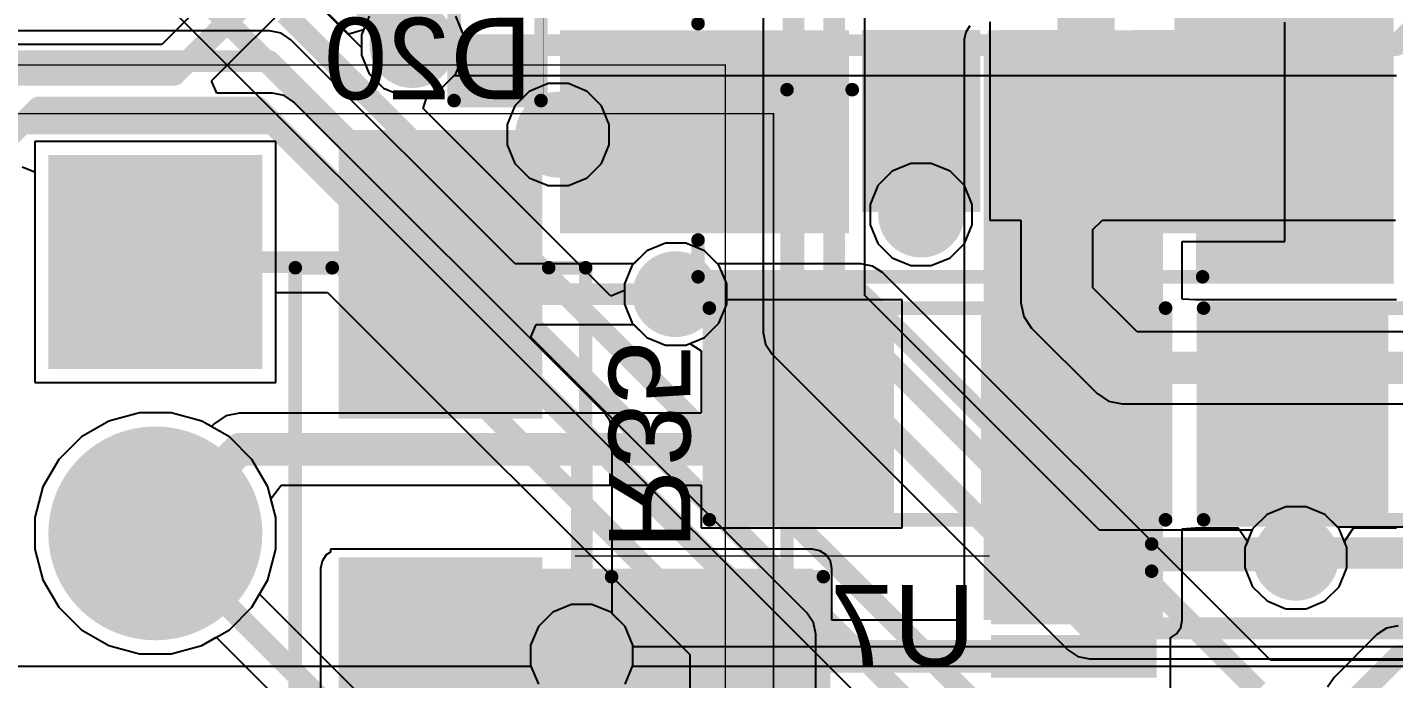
# Model space of a CAD drawing. Header units: inches. Extents: x 90 to 149.8, y 48.7 to 115.2.
# Drawn here: x 101.49 to 114.27, y 77.53 to 83.63 of the extents above; entities that cross this region are included whole.
import ezdxf

# ---------------------------------------------------------------- set-up
doc = ezdxf.new("R2010")
doc.units = ezdxf.units.IN
for name, color, linetype in [('Bottom Layer', 5, 'Continuous'), ('Bottom Overlay', 54, 'Continuous'), ('Bottom Paste', 16, 'Continuous'), ('Bottom Solder', 6, 'Continuous'), ('Layer 1', 16, 'Continuous'), ('Layer 2', 76, 'Continuous'), ('Mechanical 2', 216, 'Continuous'), ('Multi-Layer', 9, 'Continuous'), ('Pad Holes', 156, 'Continuous'), ('Top Layer', 1, 'Continuous'), ('Top Overlay', 2, 'Continuous'), ('Top Paste', 8, 'Continuous'), ('Top Solder', 216, 'Continuous'), ('Via Holes', 16, 'Continuous')]:
    doc.layers.add(name, color=color, linetype=linetype)
doc.styles.add('Arial', font='', dxfattribs={"height": 0.2})
doc.styles.get('Arial').set_extended_font_data('Arial')

msp = doc.modelspace()

# ---------------------------------------------------------------- hatches: boundary and pattern name
at = {"layer": 'Bottom Layer'}
for points in [[(111.664, 85.039), (111.13, 85.039), (111.13, 78.105), (111.664, 78.105)], [(109.08, 81.802), (106.58, 81.802), (106.58, 83.502), (109.08, 83.502)], [(110.439, 78.08), (112.116, 78.08), (112.116, 83.515), (110.439, 83.515)], [(113.08, 81.802), (110.58, 81.802), (110.58, 83.502), (113.08, 83.502)], [(104.509, 80.068), (104.509, 82.568), (106.209, 82.568), (106.209, 80.068)], [(103.642, 82.382), (103.642, 80.482), (101.742, 80.482), (101.742, 82.382)], [(109.499, 79.121), (107.975, 79.121), (107.975, 80.899), (109.499, 80.899)], [(112.039, 79.121), (110.515, 79.121), (110.515, 80.899), (112.039, 80.899)], [(114.122, 79.121), (112.598, 79.121), (112.598, 80.899), (114.122, 80.899)], [(104.419, 76.073), (106.248, 76.073), (106.248, 78.562), (104.419, 78.562)], [(104.419, 76.708), (108.839, 76.708), (108.839, 78.562), (104.419, 78.562)], [(104.509, 76.068), (104.509, 78.568), (106.209, 78.568), (106.209, 76.068)], [(108.839, 78.384), (108.839, 76.86), (107.061, 76.86), (107.061, 78.384)], [(110.439, 78.08), (112.014, 78.08), (112.014, 78.41), (110.439, 78.41)], [(110.559, 78.392), (112.009, 78.392), (112.009, 78.092), (110.559, 78.092)], [(110.559, 77.892), (112.009, 77.892), (112.009, 77.592), (110.559, 77.592)]]:
    msp.add_hatch(color=5, dxfattribs=at).paths.add_polyline_path(points)
h = msp.add_hatch(color=5, dxfattribs=at)
edge = h.paths.add_edge_path()
edge.add_arc((105.097, 83.464), 0.3, 0, 360)
h = msp.add_hatch(color=5, dxfattribs=at)
edge = h.paths.add_edge_path()
edge.add_arc((106.46, 82.625), 0.3, 0, 360)
h = msp.add_hatch(color=5, dxfattribs=at)
edge = h.paths.add_edge_path()
edge.add_arc((109.855, 81.877), 0.3, 0, 360)
h = msp.add_hatch(color=5, dxfattribs=at)
edge = h.paths.add_edge_path()
edge.add_arc((107.558, 81.132), 0.3, 0, 360)
h = msp.add_hatch(color=5, dxfattribs=at)
edge = h.paths.add_edge_path()
edge.add_arc((102.692, 78.892), 0.95, 0, 360)
h = msp.add_hatch(color=5, dxfattribs=at)
edge = h.paths.add_edge_path()
edge.add_arc((113.36, 78.664), 0.3, 0, 360)
h = msp.add_hatch(color=5, dxfattribs=at)
edge = h.paths.add_edge_path()
edge.add_arc((106.68, 77.749), 0.3, 0, 360)
at = {"layer": 'Bottom Overlay'}
for points in [[(113.13, 84.073), (112.426, 84.073), (112.426, 83.576), (113.13, 83.576)], [(114.275, 84.073), (113.108, 84.073), (113.108, 81.23), (114.275, 81.23)], [(113.13, 81.728), (112.426, 81.728), (112.426, 81.23), (113.13, 81.23)]]:
    msp.add_hatch(color=54, dxfattribs=at).paths.add_polyline_path(points)
at = {"layer": 'Bottom Paste'}
for points in [[(109.08, 81.802), (106.58, 81.802), (106.58, 83.502), (109.08, 83.502)], [(113.08, 81.802), (110.58, 81.802), (110.58, 83.502), (113.08, 83.502)], [(104.509, 80.068), (104.509, 82.568), (106.209, 82.568), (106.209, 80.068)], [(109.499, 79.121), (107.975, 79.121), (107.975, 80.899), (109.499, 80.899)], [(112.039, 79.121), (110.515, 79.121), (110.515, 80.899), (112.039, 80.899)], [(114.122, 79.121), (112.598, 79.121), (112.598, 80.899), (114.122, 80.899)], [(104.509, 76.068), (104.509, 78.568), (106.209, 78.568), (106.209, 76.068)], [(108.839, 78.384), (108.839, 76.86), (107.061, 76.86), (107.061, 78.384)], [(110.559, 78.392), (112.009, 78.392), (112.009, 78.092), (110.559, 78.092)], [(110.559, 77.892), (112.009, 77.892), (112.009, 77.592), (110.559, 77.592)]]:
    msp.add_hatch(color=16, dxfattribs=at).paths.add_polyline_path(points)
at = {"layer": 'Bottom Solder'}
h = msp.add_hatch(color=6, dxfattribs=at)
edge = h.paths.add_edge_path()
edge.add_arc((105.097, 83.464), 0.402, 0, 360)
for points in [[(109.181, 81.7), (106.478, 81.7), (106.478, 83.603), (109.181, 83.603)], [(113.181, 81.7), (110.478, 81.7), (110.478, 83.603), (113.181, 83.603)], [(104.408, 79.966), (104.408, 82.669), (106.311, 82.669), (106.311, 79.966)], [(103.693, 82.433), (103.693, 80.432), (101.691, 80.432), (101.691, 82.433)], [(109.601, 79.019), (107.874, 79.019), (107.874, 81.001), (109.601, 81.001)], [(112.141, 79.019), (110.414, 79.019), (110.414, 81.001), (112.141, 81.001)], [(114.224, 79.019), (112.497, 79.019), (112.497, 81.001), (114.224, 81.001)], [(104.408, 75.966), (104.408, 78.669), (106.311, 78.669), (106.311, 75.966)], [(108.941, 78.486), (108.941, 76.759), (106.959, 76.759), (106.959, 78.486)], [(110.509, 78.442), (112.059, 78.442), (112.059, 78.042), (110.509, 78.042)], [(110.509, 77.942), (112.059, 77.942), (112.059, 77.542), (110.509, 77.542)]]:
    msp.add_hatch(color=6, dxfattribs=at).paths.add_polyline_path(points)
h = msp.add_hatch(color=6, dxfattribs=at)
edge = h.paths.add_edge_path()
edge.add_arc((106.46, 82.625), 0.402, 0, 360)
h = msp.add_hatch(color=6, dxfattribs=at)
edge = h.paths.add_edge_path()
edge.add_arc((109.855, 81.877), 0.402, 0, 360)
h = msp.add_hatch(color=6, dxfattribs=at)
edge = h.paths.add_edge_path()
edge.add_arc((107.558, 81.132), 0.402, 0, 360)
h = msp.add_hatch(color=6, dxfattribs=at)
edge = h.paths.add_edge_path()
edge.add_arc((102.692, 78.892), 1.001, 0, 360)
h = msp.add_hatch(color=6, dxfattribs=at)
edge = h.paths.add_edge_path()
edge.add_arc((113.36, 78.664), 0.402, 0, 360)
h = msp.add_hatch(color=6, dxfattribs=at)
edge = h.paths.add_edge_path()
edge.add_arc((106.68, 77.749), 0.402, 0, 360)
at = {"layer": 'Layer 1'}
h = msp.add_hatch(color=16, dxfattribs=at)
edge = h.paths.add_edge_path()
edge.add_arc((105.097, 83.464), 0.3, 0, 360)
h = msp.add_hatch(color=16, dxfattribs=at)
edge = h.paths.add_edge_path()
edge.add_arc((106.46, 82.625), 0.3, 0, 360)
msp.add_hatch(color=16, dxfattribs=at).paths.add_polyline_path([(103.642, 82.382), (103.642, 80.482), (101.742, 80.482), (101.742, 82.382)])
h = msp.add_hatch(color=16, dxfattribs=at)
edge = h.paths.add_edge_path()
edge.add_arc((109.855, 81.877), 0.3, 0, 360)
h = msp.add_hatch(color=16, dxfattribs=at)
edge = h.paths.add_edge_path()
edge.add_arc((107.558, 81.132), 0.3, 0, 360)
h = msp.add_hatch(color=16, dxfattribs=at)
edge = h.paths.add_edge_path()
edge.add_arc((102.692, 78.892), 0.95, 0, 360)
h = msp.add_hatch(color=16, dxfattribs=at)
edge = h.paths.add_edge_path()
edge.add_arc((113.36, 78.664), 0.3, 0, 360)
h = msp.add_hatch(color=16, dxfattribs=at)
edge = h.paths.add_edge_path()
edge.add_arc((106.68, 77.749), 0.3, 0, 360)
at = {"layer": 'Layer 2'}
h = msp.add_hatch(color=76, dxfattribs=at)
edge = h.paths.add_edge_path()
edge.add_arc((105.097, 83.464), 0.3, 0, 360)
h = msp.add_hatch(color=76, dxfattribs=at)
edge = h.paths.add_edge_path()
edge.add_arc((106.46, 82.625), 0.3, 0, 360)
msp.add_hatch(color=76, dxfattribs=at).paths.add_polyline_path([(103.642, 82.382), (103.642, 80.482), (101.742, 80.482), (101.742, 82.382)])
h = msp.add_hatch(color=76, dxfattribs=at)
edge = h.paths.add_edge_path()
edge.add_arc((109.855, 81.877), 0.3, 0, 360)
h = msp.add_hatch(color=76, dxfattribs=at)
edge = h.paths.add_edge_path()
edge.add_arc((107.558, 81.132), 0.3, 0, 360)
h = msp.add_hatch(color=76, dxfattribs=at)
edge = h.paths.add_edge_path()
edge.add_arc((102.692, 78.892), 0.95, 0, 360)
h = msp.add_hatch(color=76, dxfattribs=at)
edge = h.paths.add_edge_path()
edge.add_arc((113.36, 78.664), 0.3, 0, 360)
h = msp.add_hatch(color=76, dxfattribs=at)
edge = h.paths.add_edge_path()
edge.add_arc((106.68, 77.749), 0.3, 0, 360)
at = {"layer": 'Multi-Layer'}
msp.add_hatch(color=9, dxfattribs=at).paths.add_polyline_path([(103.642, 82.382), (103.642, 80.482), (101.742, 80.482), (101.742, 82.382)])
h = msp.add_hatch(color=9, dxfattribs=at)
edge = h.paths.add_edge_path()
edge.add_arc((102.692, 78.892), 0.95, 0, 360)
at = {"layer": 'Pad Holes'}
h = msp.add_hatch(color=7, dxfattribs=at)
edge = h.paths.add_edge_path()
edge.add_arc((102.692, 81.432), 0.515, 0, 360)
h = msp.add_hatch(color=7, dxfattribs=at)
edge = h.paths.add_edge_path()
edge.add_arc((102.692, 78.892), 0.515, 0, 360)
at = {"layer": 'Top Layer'}
h = msp.add_hatch(color=1, dxfattribs=at)
edge = h.paths.add_edge_path()
edge.add_arc((105.097, 83.464), 0.3, 0, 360)
for points in [[(106.21, 83.033), (105.575, 83.033), (105.575, 83.49), (106.21, 83.49)], [(109.405, 82.003), (109.405, 83.503), (110.305, 83.503), (110.305, 82.003)], [(110.675, 82.003), (110.675, 83.503), (111.575, 83.503), (111.575, 82.003)], [(111.945, 82.003), (111.945, 83.503), (112.845, 83.503), (112.845, 82.003)], [(113.215, 82.003), (113.215, 83.503), (114.115, 83.503), (114.115, 82.003)], [(110.155, 82.753), (109.555, 82.753), (109.555, 81.877), (110.155, 81.877)], [(103.642, 82.382), (103.642, 80.482), (101.742, 80.482), (101.742, 82.382)]]:
    msp.add_hatch(color=1, dxfattribs=at).paths.add_polyline_path(points)
h = msp.add_hatch(color=1, dxfattribs=at)
edge = h.paths.add_edge_path()
edge.add_arc((106.46, 82.625), 0.3, 0, 360)
h = msp.add_hatch(color=1, dxfattribs=at)
edge = h.paths.add_edge_path()
edge.add_arc((109.855, 81.877), 0.3, 0, 360)
h = msp.add_hatch(color=1, dxfattribs=at)
edge = h.paths.add_edge_path()
edge.add_arc((107.558, 81.132), 0.3, 0, 360)
h = msp.add_hatch(color=1, dxfattribs=at)
edge = h.paths.add_edge_path()
edge.add_arc((102.692, 78.892), 0.95, 0, 360)
h = msp.add_hatch(color=1, dxfattribs=at)
edge = h.paths.add_edge_path()
edge.add_arc((113.36, 78.664), 0.3, 0, 360)
h = msp.add_hatch(color=1, dxfattribs=at)
edge = h.paths.add_edge_path()
edge.add_arc((106.68, 77.749), 0.3, 0, 360)
at = {"layer": 'Top Paste'}
for points in [[(106.21, 83.033), (105.575, 83.033), (105.575, 83.49), (106.21, 83.49)], [(109.405, 82.003), (109.405, 83.503), (110.305, 83.503), (110.305, 82.003)], [(110.675, 82.003), (110.675, 83.503), (111.575, 83.503), (111.575, 82.003)], [(111.945, 82.003), (111.945, 83.503), (112.845, 83.503), (112.845, 82.003)], [(113.215, 82.003), (113.215, 83.503), (114.115, 83.503), (114.115, 82.003)]]:
    msp.add_hatch(color=8, dxfattribs=at).paths.add_polyline_path(points)
at = {"layer": 'Top Solder'}
h = msp.add_hatch(color=216, dxfattribs=at)
edge = h.paths.add_edge_path()
edge.add_arc((105.097, 83.464), 0.402, 0, 360)
for points in [[(109.303, 81.902), (109.303, 83.605), (110.407, 83.605), (110.407, 81.902)], [(110.573, 81.902), (110.573, 83.605), (111.677, 83.605), (111.677, 81.902)], [(111.843, 81.902), (111.843, 83.605), (112.947, 83.605), (112.947, 81.902)], [(113.113, 81.902), (113.113, 83.605), (114.217, 83.605), (114.217, 81.902)], [(106.265, 82.978), (105.52, 82.978), (105.52, 83.545), (106.265, 83.545)], [(103.693, 82.433), (103.693, 80.432), (101.691, 80.432), (101.691, 82.433)]]:
    msp.add_hatch(color=216, dxfattribs=at).paths.add_polyline_path(points)
h = msp.add_hatch(color=216, dxfattribs=at)
edge = h.paths.add_edge_path()
edge.add_arc((106.46, 82.625), 0.402, 0, 360)
h = msp.add_hatch(color=216, dxfattribs=at)
edge = h.paths.add_edge_path()
edge.add_arc((109.855, 81.877), 0.402, 0, 360)
h = msp.add_hatch(color=216, dxfattribs=at)
edge = h.paths.add_edge_path()
edge.add_arc((107.558, 81.132), 0.402, 0, 360)
h = msp.add_hatch(color=216, dxfattribs=at)
edge = h.paths.add_edge_path()
edge.add_arc((102.692, 78.892), 1.001, 0, 360)
h = msp.add_hatch(color=216, dxfattribs=at)
edge = h.paths.add_edge_path()
edge.add_arc((113.36, 78.664), 0.402, 0, 360)
h = msp.add_hatch(color=216, dxfattribs=at)
edge = h.paths.add_edge_path()
edge.add_arc((106.68, 77.749), 0.402, 0, 360)
at = {"layer": 'Via Holes'}
h = msp.add_hatch(color=7, dxfattribs=at)
edge = h.paths.add_edge_path()
edge.add_arc((105.097, 83.464), 0.15, 0, 360)
h = msp.add_hatch(color=7, dxfattribs=at)
edge = h.paths.add_edge_path()
edge.add_arc((106.46, 82.625), 0.15, 0, 360)
h = msp.add_hatch(color=7, dxfattribs=at)
edge = h.paths.add_edge_path()
edge.add_arc((109.855, 81.877), 0.15, 0, 360)
h = msp.add_hatch(color=7, dxfattribs=at)
edge = h.paths.add_edge_path()
edge.add_arc((107.558, 81.132), 0.15, 0, 360)
h = msp.add_hatch(color=7, dxfattribs=at)
edge = h.paths.add_edge_path()
edge.add_arc((113.36, 78.664), 0.15, 0, 360)
h = msp.add_hatch(color=7, dxfattribs=at)
edge = h.paths.add_edge_path()
edge.add_arc((106.68, 77.749), 0.15, 0, 360)

# ---------------------------------------------------------------- linework, layer by layer
at = {"layer": 'Bottom Layer'}
for p, q in [((104.692, 83.735), (104.62, 83.559)), ((105.575, 83.559), (105.502, 83.735)), ((110.272, 83.585), (110.258, 83.515)), ((110.311, 83.643), (110.272, 83.585)), ((113.257, 81.624), (113.257, 83.679)), ((104.62, 83.559), (104.62, 83.369)), ((105.575, 83.369), (105.575, 83.559)), ((110.258, 83.515), (110.258, 78.41)), ((104.62, 83.369), (104.692, 83.194)), ((105.502, 83.194), (105.575, 83.369)), ((104.692, 83.194), (104.827, 83.059)), ((105.368, 83.059), (105.502, 83.194)), ((104.827, 83.059), (105.002, 82.987)), ((105.002, 82.987), (105.192, 82.987)), ((105.192, 82.987), (105.368, 83.059)), ((103.82, 82.56), (101.564, 82.56)), ((101.564, 82.56), (101.564, 80.305)), ((103.82, 80.305), (103.82, 82.56)), ((107.288, 81.537), (107.153, 81.402)), ((107.463, 81.61), (107.288, 81.537)), ((107.653, 81.61), (107.463, 81.61)), ((107.829, 81.537), (107.653, 81.61)), ((107.963, 81.402), (107.829, 81.537)), ((112.297, 81.085), (112.297, 81.624)), ((112.297, 81.624), (113.257, 81.624)), ((107.153, 81.402), (107.08, 81.227)), ((108.036, 81.227), (107.963, 81.402)), ((107.08, 81.227), (107.08, 81.037)), ((108.036, 81.077), (108.036, 81.227)), ((107.08, 81.037), (107.153, 80.861)), ((109.677, 81.077), (108.036, 81.077)), ((109.677, 78.943), (109.677, 81.077)), ((112.42, 81.077), (112.297, 81.085)), ((112.424, 81.077), (112.42, 81.077)), ((114.3, 81.077), (112.424, 81.077)), ((107.153, 80.861), (107.288, 80.727)), ((107.288, 80.727), (107.463, 80.654)), ((107.463, 80.654), (107.653, 80.654)), ((107.653, 80.654), (107.692, 80.67)), ((107.692, 80.67), (107.798, 80.6)), ((107.798, 80.6), (107.798, 80.016)), ((101.564, 80.305), (103.82, 80.305)), ((102.544, 80.02), (102.257, 79.943)), ((102.841, 80.02), (102.544, 80.02)), ((103.128, 79.943), (102.841, 80.02)), ((103.48, 80.016), (103.351, 79.991)), ((107.798, 80.016), (103.48, 80.016)), ((102.257, 79.943), (102, 79.795)), ((103.216, 79.892), (103.128, 79.943)), ((103.242, 79.918), (103.216, 79.892)), ((103.351, 79.991), (103.242, 79.918)), ((102, 79.795), (101.79, 79.585)), ((101.79, 79.585), (101.641, 79.328)), ((101.641, 79.328), (101.564, 79.041)), ((103.773, 79.216), (103.87, 79.343)), ((103.87, 79.343), (107.798, 79.343)), ((107.798, 79.343), (107.798, 78.943)), ((103.82, 79.041), (103.773, 79.216)), ((101.564, 79.041), (101.564, 78.744)), ((103.82, 78.744), (103.82, 79.041)), ((107.798, 78.943), (109.677, 78.943)), ((112.297, 78.935), (112.42, 78.943)), ((112.297, 78.08), (112.297, 78.935)), ((112.42, 78.943), (112.424, 78.943)), ((112.424, 78.943), (112.821, 78.943)), ((112.821, 78.943), (112.906, 78.816)), ((113.814, 78.816), (113.899, 78.943)), ((113.899, 78.943), (114.3, 78.943)), ((101.564, 78.744), (101.641, 78.457)), ((103.743, 78.457), (103.82, 78.744)), ((106.387, 78.745), (104.331, 78.745)), ((104.331, 78.745), (104.331, 78.717)), ((106.387, 78.743), (106.387, 78.745)), ((108.839, 78.743), (106.387, 78.743)), ((108.908, 78.73), (108.839, 78.743)), ((108.967, 78.69), (108.908, 78.73)), ((112.906, 78.816), (112.882, 78.759)), ((112.882, 78.759), (112.882, 78.569)), ((113.838, 78.759), (113.814, 78.816)), ((113.838, 78.569), (113.838, 78.759)), ((104.252, 78.632), (104.238, 78.562)), ((104.291, 78.69), (104.252, 78.632)), ((104.331, 78.717), (104.291, 78.69)), ((109.006, 78.632), (108.967, 78.69)), ((109.02, 78.562), (109.006, 78.632)), ((104.238, 78.562), (104.238, 76.708)), ((109.02, 78.079), (109.02, 78.562)), ((112.882, 78.569), (112.955, 78.393)), ((113.765, 78.393), (113.838, 78.569)), ((101.641, 78.457), (101.79, 78.2)), ((103.595, 78.2), (103.743, 78.457)), ((110.258, 78.41), (110.258, 78.08)), ((112.955, 78.393), (113.09, 78.259)), ((113.631, 78.259), (113.765, 78.393)), ((113.09, 78.259), (113.265, 78.186)), ((113.455, 78.186), (113.631, 78.259)), ((101.79, 78.2), (102, 77.99)), ((103.385, 77.99), (103.595, 78.2)), ((113.265, 78.186), (113.455, 78.186)), ((102, 77.99), (102.257, 77.841)), ((103.128, 77.841), (103.385, 77.99)), ((110.257, 78.079), (109.02, 78.079)), ((110.258, 78.08), (110.257, 78.079)), ((112.244, 77.951), (112.283, 78.01)), ((112.283, 78.01), (112.297, 78.08)), ((114.209, 78.005), (114.117, 77.944)), ((114.318, 78.027), (114.209, 78.005)), ((102.257, 77.841), (102.544, 77.765)), ((102.841, 77.765), (103.128, 77.841)), ((112.186, 77.913), (112.244, 77.951)), ((112.186, 77.414), (112.186, 77.913)), ((114.117, 77.944), (113.718, 77.544)), ((114.117, 77.944), (114.117, 77.944)), ((102.544, 77.765), (102.841, 77.765)), ((113.718, 77.544), (113.656, 77.452))]:
    msp.add_line(p, q, dxfattribs=at)
for points in [[(108.407, 79.68, 0.305, 0.305, 0), (108.737, 80.01, 0.305, 0.305, 0)], [(113.36, 78.664, 0.305, 0.305, 0), (113.36, 80.01, 0.305, 0.305, 0)], [(102.692, 78.892, 0.305, 0.305, 0), (103.48, 79.68, 0.305, 0.305, 0)], [(103.48, 79.68, 0.305, 0.305, 0), (108.407, 79.68, 0.305, 0.305, 0)], [(105.512, 77.089, 0.305, 0.305, 0), (106.165, 77.742, 0.305, 0.305, 0)], [(106.165, 77.742, 0.305, 0.305, 0), (107.95, 77.742, 0.305, 0.305, 0)], [(108.07, 77.742, 0.305, 0.305, 0), (111.284, 77.742, 0.305, 0.305, 0)], [(113.919, 77.343, 0.203, 0.203, 0), (114.318, 77.742, 0.203, 0.203, 0)], [(114.318, 77.742, 0.203, 0.203, 0), (115.684, 77.742, 0.203, 0.203, 0)]]:
    msp.add_lwpolyline(points, format="xyseb", dxfattribs=at)
for points in [[(108.661, 80.01, 0.152, 0.152, 1), (108.814, 80.01, 0.152, 0.152, 1)], [(113.284, 80.01, 0.152, 0.152, 1), (113.436, 80.01, 0.152, 0.152, 1)], [(103.403, 79.68, 0.152, 0.152, 1), (103.556, 79.68, 0.152, 0.152, 1)], [(103.403, 79.68, 0.152, 0.152, 1), (103.556, 79.68, 0.152, 0.152, 1)], [(108.331, 79.68, 0.152, 0.152, 1), (108.483, 79.68, 0.152, 0.152, 1)], [(108.331, 79.68, 0.152, 0.152, 1), (108.483, 79.68, 0.152, 0.152, 1)], [(102.616, 78.892, 0.152, 0.152, 1), (102.768, 78.892, 0.152, 0.152, 1)], [(113.284, 78.664, 0.152, 0.152, 1), (113.436, 78.664, 0.152, 0.152, 1)], [(106.089, 77.742, 0.152, 0.152, 1), (106.241, 77.742, 0.152, 0.152, 1)], [(106.089, 77.742, 0.152, 0.152, 1), (106.241, 77.742, 0.152, 0.152, 1)], [(107.874, 77.742, 0.152, 0.152, 1), (108.026, 77.742, 0.152, 0.152, 1)], [(107.994, 77.742, 0.152, 0.152, 1), (108.146, 77.742, 0.152, 0.152, 1)], [(111.207, 77.742, 0.152, 0.152, 1), (111.36, 77.742, 0.152, 0.152, 1)], [(114.267, 77.742, 0.102, 0.102, 1), (114.369, 77.742, 0.102, 0.102, 1)], [(114.267, 77.742, 0.102, 0.102, 1), (114.369, 77.742, 0.102, 0.102, 1)]]:
    msp.add_lwpolyline(points, format="xyseb", close=True, dxfattribs=at)
at = {"layer": 'Bottom Overlay'}
for points in [[(107.768, 83.664, 0.127, 0.127, 0), (107.768, 84.009, 0.127, 0.127, 0)], [(107.768, 81.294, 0.127, 0.127, 0), (107.768, 81.639, 0.127, 0.127, 0)], [(104.001, 81.379, 0.127, 0.127, 0), (104.347, 81.379, 0.127, 0.127, 0)], [(104.001, 76.659, 0.127, 0.127, 0), (104.001, 81.379, 0.127, 0.127, 0)], [(106.371, 81.379, 0.127, 0.127, 0), (106.717, 81.379, 0.127, 0.127, 0)], [(106.717, 76.659, 0.127, 0.127, 0), (106.717, 81.379, 0.127, 0.127, 0)], [(107.768, 81.294, 0.127, 0.127, 0), (112.488, 81.294, 0.127, 0.127, 0)], [(107.874, 79.019, 0.127, 0.127, 0), (107.874, 81.001, 0.127, 0.127, 0)], [(107.874, 81.001, 0.127, 0.127, 0), (112.141, 81.001, 0.127, 0.127, 0)], [(112.141, 79.019, 0.127, 0.127, 0), (112.141, 81.001, 0.127, 0.127, 0)], [(112.497, 79.019, 0.127, 0.127, 0), (112.497, 81.001, 0.127, 0.127, 0)], [(112.497, 81.001, 0.127, 0.127, 0), (116.764, 81.001, 0.127, 0.127, 0)], [(107.874, 79.019, 0.127, 0.127, 0), (112.141, 79.019, 0.127, 0.127, 0)], [(112.497, 79.019, 0.127, 0.127, 0), (116.764, 79.019, 0.127, 0.127, 0)], [(112.01, 78.538, 0.127, 0.127, 0), (112.01, 78.792, 0.127, 0.127, 0)], [(112.01, 78.792, 0.127, 0.127, 0), (114.957, 78.792, 0.127, 0.127, 0)], [(106.959, 74.219, 0.127, 0.127, 0), (106.959, 78.486, 0.127, 0.127, 0)], [(106.959, 78.486, 0.127, 0.127, 0), (108.941, 78.486, 0.127, 0.127, 0)], [(108.941, 74.219, 0.127, 0.127, 0), (108.941, 78.486, 0.127, 0.127, 0)]]:
    msp.add_lwpolyline(points, format="xyseb", dxfattribs=at)
for points in [[(107.737, 83.664, 0.0635, 0.0635, 1), (107.8, 83.664, 0.0635, 0.0635, 1)], [(107.737, 81.639, 0.0635, 0.0635, 1), (107.8, 81.639, 0.0635, 0.0635, 1)], [(103.97, 81.379, 0.0635, 0.0635, 1), (104.033, 81.379, 0.0635, 0.0635, 1)], [(103.97, 81.379, 0.0635, 0.0635, 1), (104.033, 81.379, 0.0635, 0.0635, 1)], [(104.315, 81.379, 0.0635, 0.0635, 1), (104.379, 81.379, 0.0635, 0.0635, 1)], [(106.34, 81.379, 0.0635, 0.0635, 1), (106.403, 81.379, 0.0635, 0.0635, 1)], [(106.685, 81.379, 0.0635, 0.0635, 1), (106.749, 81.379, 0.0635, 0.0635, 1)], [(106.685, 81.379, 0.0635, 0.0635, 1), (106.749, 81.379, 0.0635, 0.0635, 1)], [(107.737, 81.294, 0.0635, 0.0635, 1), (107.8, 81.294, 0.0635, 0.0635, 1)], [(107.737, 81.294, 0.0635, 0.0635, 1), (107.8, 81.294, 0.0635, 0.0635, 1)], [(112.456, 81.294, 0.0635, 0.0635, 1), (112.519, 81.294, 0.0635, 0.0635, 1)], [(107.842, 81.001, 0.0635, 0.0635, 1), (107.906, 81.001, 0.0635, 0.0635, 1)], [(107.842, 81.001, 0.0635, 0.0635, 1), (107.906, 81.001, 0.0635, 0.0635, 1)], [(112.109, 81.001, 0.0635, 0.0635, 1), (112.173, 81.001, 0.0635, 0.0635, 1)], [(112.109, 81.001, 0.0635, 0.0635, 1), (112.173, 81.001, 0.0635, 0.0635, 1)], [(112.465, 81.001, 0.0635, 0.0635, 1), (112.528, 81.001, 0.0635, 0.0635, 1)], [(112.465, 81.001, 0.0635, 0.0635, 1), (112.528, 81.001, 0.0635, 0.0635, 1)], [(107.842, 79.019, 0.0635, 0.0635, 1), (107.906, 79.019, 0.0635, 0.0635, 1)], [(107.842, 79.019, 0.0635, 0.0635, 1), (107.906, 79.019, 0.0635, 0.0635, 1)], [(112.109, 79.019, 0.0635, 0.0635, 1), (112.173, 79.019, 0.0635, 0.0635, 1)], [(112.109, 79.019, 0.0635, 0.0635, 1), (112.173, 79.019, 0.0635, 0.0635, 1)], [(112.465, 79.019, 0.0635, 0.0635, 1), (112.528, 79.019, 0.0635, 0.0635, 1)], [(112.465, 79.019, 0.0635, 0.0635, 1), (112.528, 79.019, 0.0635, 0.0635, 1)], [(111.979, 78.792, 0.0635, 0.0635, 1), (112.042, 78.792, 0.0635, 0.0635, 1)], [(111.979, 78.792, 0.0635, 0.0635, 1), (112.042, 78.792, 0.0635, 0.0635, 1)], [(111.979, 78.538, 0.0635, 0.0635, 1), (112.042, 78.538, 0.0635, 0.0635, 1)], [(106.928, 78.486, 0.0635, 0.0635, 1), (106.991, 78.486, 0.0635, 0.0635, 1)], [(106.928, 78.486, 0.0635, 0.0635, 1), (106.991, 78.486, 0.0635, 0.0635, 1)], [(108.909, 78.486, 0.0635, 0.0635, 1), (108.972, 78.486, 0.0635, 0.0635, 1)], [(108.909, 78.486, 0.0635, 0.0635, 1), (108.972, 78.486, 0.0635, 0.0635, 1)]]:
    msp.add_lwpolyline(points, format="xyseb", close=True, dxfattribs=at)
at = {"layer": 'Layer 1'}
for p, q in [((102.337, 84.304), (110.431, 76.21)), ((104.502, 83.565), (104.11, 83.957)), ((104.692, 83.735), (104.639, 83.607)), ((104.639, 83.607), (104.502, 83.565)), ((105.368, 83.059), (105.488, 83.18)), ((105.488, 83.18), (114.3, 83.18)), ((105.198, 82.869), (105.24, 83.006)), ((105.24, 83.006), (105.368, 83.059)), ((106.953, 81.114), (105.198, 82.869)), ((103.82, 82.56), (101.564, 82.56)), ((101.564, 82.56), (101.564, 80.305)), ((103.82, 80.305), (103.82, 82.56)), ((107.288, 81.537), (107.153, 81.402)), ((107.463, 81.61), (107.288, 81.537)), ((107.653, 81.61), (107.463, 81.61)), ((107.829, 81.537), (107.653, 81.61)), ((107.949, 81.417), (107.829, 81.537)), ((109.292, 81.417), (107.949, 81.417)), ((109.401, 81.395), (109.292, 81.417)), ((109.292, 81.417), (109.292, 81.417)), ((107.153, 81.402), (107.08, 81.227)), ((109.493, 81.333), (109.401, 81.395)), ((113.123, 77.704), (109.493, 81.333)), ((107.08, 81.166), (106.953, 81.114)), ((107.08, 81.227), (107.08, 81.166)), ((101.564, 80.305), (103.82, 80.305)), ((102.544, 80.02), (102.257, 79.943)), ((102.841, 80.02), (102.544, 80.02)), ((103.128, 79.943), (102.841, 80.02)), ((102.257, 79.943), (102, 79.795)), ((103.385, 79.795), (103.128, 79.943)), ((102, 79.795), (101.79, 79.585)), ((103.595, 79.585), (103.385, 79.795)), ((101.79, 79.585), (101.641, 79.328)), ((103.743, 79.328), (103.595, 79.585)), ((101.641, 79.328), (101.564, 79.041)), ((103.82, 79.041), (103.743, 79.328)), ((113.265, 79.142), (113.09, 79.069)), ((113.455, 79.142), (113.265, 79.142)), ((113.631, 79.069), (113.455, 79.142)), ((101.564, 79.041), (101.564, 78.744)), ((103.82, 78.744), (103.82, 79.041)), ((113.09, 79.069), (112.955, 78.934)), ((113.765, 78.934), (113.631, 79.069)), ((112.955, 78.934), (112.882, 78.759)), ((113.838, 78.759), (113.765, 78.934)), ((101.564, 78.744), (101.641, 78.457)), ((103.743, 78.457), (103.82, 78.744)), ((112.882, 78.759), (112.882, 78.569)), ((113.838, 78.569), (113.838, 78.759)), ((112.882, 78.569), (112.955, 78.393)), ((113.765, 78.393), (113.838, 78.569)), ((101.641, 78.457), (101.79, 78.2)), ((103.665, 78.322), (103.743, 78.457)), ((112.955, 78.393), (113.09, 78.259)), ((113.631, 78.259), (113.765, 78.393)), ((104.732, 77.255), (103.665, 78.322)), ((106.585, 78.227), (106.409, 78.154)), ((106.775, 78.227), (106.585, 78.227)), ((106.951, 78.154), (106.775, 78.227)), ((113.09, 78.259), (113.265, 78.186)), ((113.455, 78.186), (113.631, 78.259)), ((101.79, 78.2), (102, 77.99)), ((106.409, 78.154), (106.275, 78.02)), ((107.085, 78.02), (106.951, 78.154)), ((113.265, 78.186), (113.455, 78.186)), ((102, 77.99), (102.257, 77.841)), ((106.275, 78.02), (106.202, 77.844)), ((107.158, 77.844), (107.085, 78.02)), ((102.257, 77.841), (102.544, 77.765)), ((102.841, 77.765), (103.128, 77.841)), ((103.128, 77.841), (103.262, 77.919)), ((103.262, 77.919), (104.246, 76.936)), ((106.202, 77.844), (106.202, 77.654)), ((107.158, 77.654), (107.158, 77.844)), ((102.544, 77.765), (102.841, 77.765)), ((124.053, 77.704), (113.123, 77.704)), ((106.202, 77.654), (106.275, 77.479)), ((107.085, 77.479), (107.158, 77.654))]:
    msp.add_line(p, q, dxfattribs=at)
for points in [[(102.304, 84.74, 0.203, 0.203, 0), (111.112, 75.932, 0.203, 0.203, 0)], [(114.3, 83.464, 0.203, 0.203, 0), (114.771, 83.935, 0.203, 0.203, 0)], [(103.908, 83.756, 0.203, 0.203, 0), (110.931, 76.733, 0.203, 0.203, 0)], [(105.097, 83.464, 0.203, 0.203, 0), (105.131, 83.464, 0.203, 0.203, 0)], [(105.131, 83.464, 0.203, 0.203, 0), (114.3, 83.464, 0.203, 0.203, 0)], [(107.558, 81.132, 0.203, 0.203, 0), (109.292, 81.132, 0.203, 0.203, 0)], [(109.292, 81.132, 0.203, 0.203, 0), (113.005, 77.419, 0.203, 0.203, 0)], [(102.692, 78.892, 0.203, 0.203, 0), (104.531, 77.054, 0.203, 0.203, 0)]]:
    msp.add_lwpolyline(points, format="xyseb", dxfattribs=at)
for points in [[(105.047, 83.464, 0.102, 0.102, 1), (105.148, 83.464, 0.102, 0.102, 1)], [(105.08, 83.464, 0.102, 0.102, 1), (105.181, 83.464, 0.102, 0.102, 1)], [(105.08, 83.464, 0.102, 0.102, 1), (105.181, 83.464, 0.102, 0.102, 1)], [(114.249, 83.464, 0.102, 0.102, 1), (114.351, 83.464, 0.102, 0.102, 1)], [(114.249, 83.464, 0.102, 0.102, 1), (114.351, 83.464, 0.102, 0.102, 1)], [(107.507, 81.132, 0.102, 0.102, 1), (107.609, 81.132, 0.102, 0.102, 1)], [(109.241, 81.132, 0.102, 0.102, 1), (109.343, 81.132, 0.102, 0.102, 1)], [(109.241, 81.132, 0.102, 0.102, 1), (109.343, 81.132, 0.102, 0.102, 1)], [(102.641, 78.892, 0.102, 0.102, 1), (102.743, 78.892, 0.102, 0.102, 1)]]:
    msp.add_lwpolyline(points, format="xyseb", close=True, dxfattribs=at)
at = {"layer": 'Layer 2'}
for p, q in [((103.733, 84.451), (102.752, 83.47)), ((103.218, 83.13), (104.052, 83.965)), ((104.692, 83.735), (104.62, 83.559)), ((105.575, 83.559), (105.502, 83.735)), ((102.752, 83.47), (98.069, 83.47)), ((104.62, 83.559), (104.62, 83.369)), ((105.575, 83.369), (105.575, 83.559)), ((104.62, 83.369), (104.692, 83.194)), ((105.502, 83.194), (105.575, 83.369)), ((103.266, 83.013), (103.218, 83.13)), ((104.692, 83.194), (104.827, 83.059)), ((105.368, 83.059), (105.502, 83.194)), ((106.365, 83.103), (106.19, 83.03)), ((106.555, 83.103), (106.365, 83.103)), ((106.731, 83.03), (106.555, 83.103)), ((103.788, 83.013), (103.266, 83.013)), ((103.897, 82.991), (103.788, 83.013)), ((103.788, 83.013), (103.788, 83.013)), ((103.989, 82.929), (103.897, 82.991)), ((104.827, 83.059), (105.002, 82.987)), ((105.002, 82.987), (105.192, 82.987)), ((105.192, 82.987), (105.368, 83.059)), ((106.19, 83.03), (106.055, 82.896)), ((106.866, 82.896), (106.731, 83.03)), ((106.881, 80.037), (103.989, 82.929)), ((106.055, 82.896), (105.983, 82.72)), ((106.938, 82.72), (106.866, 82.896)), ((105.983, 82.72), (105.983, 82.53)), ((106.938, 82.53), (106.938, 82.72)), ((105.983, 82.53), (106.055, 82.355)), ((106.866, 82.355), (106.938, 82.53)), ((106.055, 82.355), (106.19, 82.22)), ((106.731, 82.22), (106.866, 82.355)), ((109.76, 82.355), (109.584, 82.282)), ((109.95, 82.355), (109.76, 82.355)), ((110.126, 82.282), (109.95, 82.355)), ((106.19, 82.22), (106.365, 82.148)), ((106.555, 82.148), (106.731, 82.22)), ((109.584, 82.282), (109.45, 82.148)), ((110.26, 82.148), (110.126, 82.282)), ((106.365, 82.148), (106.555, 82.148)), ((109.45, 82.148), (109.377, 81.972)), ((110.333, 81.972), (110.26, 82.148)), ((109.377, 81.972), (109.377, 81.782)), ((110.333, 81.782), (110.333, 81.972)), ((109.377, 81.782), (109.45, 81.607)), ((110.26, 81.607), (110.333, 81.782)), ((107.288, 81.537), (107.153, 81.402)), ((107.463, 81.61), (107.288, 81.537)), ((107.653, 81.61), (107.463, 81.61)), ((107.829, 81.537), (107.653, 81.61)), ((107.963, 81.402), (107.829, 81.537)), ((109.45, 81.607), (109.584, 81.472)), ((110.126, 81.472), (110.26, 81.607)), ((109.584, 81.472), (109.76, 81.399)), ((109.95, 81.399), (110.126, 81.472)), ((107.153, 81.402), (107.08, 81.227)), ((108.036, 81.227), (107.963, 81.402)), ((109.76, 81.399), (109.95, 81.399)), ((107.08, 81.227), (107.08, 81.037)), ((108.036, 81.037), (108.036, 81.227)), ((107.08, 81.037), (107.153, 80.861)), ((107.963, 80.861), (108.036, 81.037)), ((107.153, 80.861), (107.288, 80.727)), ((107.829, 80.727), (107.963, 80.861)), ((107.288, 80.727), (107.463, 80.654)), ((107.463, 80.654), (107.653, 80.654)), ((107.653, 80.654), (107.829, 80.727)), ((106.943, 79.945), (106.881, 80.037)), ((106.965, 79.836), (106.943, 79.945)), ((106.965, 79.835), (106.965, 79.836)), ((106.965, 78.14), (106.965, 79.835)), ((113.265, 79.142), (113.09, 79.069)), ((113.455, 79.142), (113.265, 79.142)), ((113.631, 79.069), (113.455, 79.142)), ((113.09, 79.069), (112.955, 78.934)), ((113.765, 78.934), (113.631, 79.069)), ((112.955, 78.934), (112.882, 78.759)), ((113.838, 78.759), (113.765, 78.934)), ((112.882, 78.759), (112.882, 78.569)), ((113.838, 78.569), (113.838, 78.759)), ((112.882, 78.569), (112.955, 78.393)), ((113.765, 78.393), (113.838, 78.569)), ((112.955, 78.393), (113.09, 78.259)), ((113.631, 78.259), (113.765, 78.393)), ((113.09, 78.259), (113.265, 78.186)), ((113.455, 78.186), (113.631, 78.259)), ((107.085, 78.02), (106.965, 78.14)), ((113.265, 78.186), (113.455, 78.186)), ((107.158, 77.844), (107.085, 78.02)), ((107.158, 77.829), (107.158, 77.844)), ((123.92, 77.829), (107.158, 77.829)), ((98.73, 77.648), (106.205, 77.648)), ((106.205, 77.648), (106.275, 77.479)), ((107.085, 77.479), (107.155, 77.648)), ((107.155, 77.648), (137.944, 77.648))]:
    msp.add_line(p, q, dxfattribs=at)
for points in [[(102.87, 83.185, 0.203, 0.203, 0), (103.934, 84.249, 0.203, 0.203, 0)], [(98.069, 83.185, 0.203, 0.203, 0), (102.87, 83.185, 0.203, 0.203, 0)], [(98.476, 82.728, 0.203, 0.203, 0), (103.788, 82.728, 0.203, 0.203, 0)], [(103.788, 82.728, 0.203, 0.203, 0), (106.68, 79.836, 0.203, 0.203, 0)], [(106.68, 77.749, 0.203, 0.203, 0), (106.68, 79.836, 0.203, 0.203, 0)]]:
    msp.add_lwpolyline(points, format="xyseb", dxfattribs=at)
for points in [[(102.819, 83.185, 0.102, 0.102, 1), (102.921, 83.185, 0.102, 0.102, 1)], [(102.819, 83.185, 0.102, 0.102, 1), (102.921, 83.185, 0.102, 0.102, 1)], [(103.737, 82.728, 0.102, 0.102, 1), (103.839, 82.728, 0.102, 0.102, 1)], [(103.737, 82.728, 0.102, 0.102, 1), (103.839, 82.728, 0.102, 0.102, 1)], [(106.629, 79.836, 0.102, 0.102, 1), (106.731, 79.836, 0.102, 0.102, 1)], [(106.629, 79.836, 0.102, 0.102, 1), (106.731, 79.836, 0.102, 0.102, 1)], [(106.629, 77.749, 0.102, 0.102, 1), (106.731, 77.749, 0.102, 0.102, 1)]]:
    msp.add_lwpolyline(points, format="xyseb", close=True, dxfattribs=at)
at = {"layer": 'Mechanical 2'}
for points in [[(97.574, 83.277, 0.0127, 0.0127, 0), (108.024, 83.277, 0.0127, 0.0127, 0)], [(108.024, 82.822, 0.0127, 0.0127, 0), (108.024, 83.277, 0.0127, 0.0127, 0)], [(97.424, 82.822, 0.0127, 0.0127, 0), (108.474, 82.822, 0.0127, 0.0127, 0)], [(108.023, 69.832, 0.0127, 0.0127, 0), (108.023, 82.822, 0.0127, 0.0127, 0)], [(108.474, 69.832, 0.0127, 0.0127, 0), (108.474, 82.822, 0.0127, 0.0127, 0)], [(106.622, 78.68, 0.0127, 0.0127, 0), (110.489, 78.68, 0.0127, 0.0127, 0)]]:
    msp.add_lwpolyline(points, format="xyseb", dxfattribs=at)
for points in [[(108.021, 83.277, 0.00635, 0.00635, 1), (108.028, 83.277, 0.00635, 0.00635, 1)], [(108.021, 83.277, 0.00635, 0.00635, 1), (108.028, 83.277, 0.00635, 0.00635, 1)], [(108.02, 82.822, 0.00635, 0.00635, 1), (108.027, 82.822, 0.00635, 0.00635, 1)], [(108.021, 82.822, 0.00635, 0.00635, 1), (108.028, 82.822, 0.00635, 0.00635, 1)], [(108.471, 82.822, 0.00635, 0.00635, 1), (108.478, 82.822, 0.00635, 0.00635, 1)], [(108.471, 82.822, 0.00635, 0.00635, 1), (108.478, 82.822, 0.00635, 0.00635, 1)], [(106.619, 78.68, 0.00635, 0.00635, 1), (106.625, 78.68, 0.00635, 0.00635, 1)], [(106.625, 78.68, 0.00635, 0.00635, 1), (106.619, 78.68, 0.00635, 0.00635, 1)], [(106.617, 78.68, 0.00317, 0.00317, 1), (106.62, 78.68, 0.00317, 0.00317, 1)], [(106.623, 78.68, 0.00317, 0.00317, 1), (106.627, 78.68, 0.00317, 0.00317, 1)], [(110.486, 78.68, 0.00635, 0.00635, 1), (110.493, 78.68, 0.00635, 0.00635, 1)]]:
    msp.add_lwpolyline(points, format="xyseb", close=True, dxfattribs=at)
at = {"layer": 'Top Layer'}
for p, q in [((109.327, 81.119), (109.327, 84.811)), ((108.376, 84.362), (108.376, 80.772)), ((104.144, 83.915), (104.62, 83.44)), ((103.759, 83.597), (99.797, 83.597)), ((103.868, 83.575), (103.759, 83.597)), ((103.759, 83.597), (103.759, 83.597)), ((105.575, 83.559), (105.53, 83.668)), ((110.497, 83.681), (110.497, 81.825)), ((103.96, 83.513), (103.868, 83.575)), ((106.057, 81.417), (103.96, 83.513)), ((105.575, 83.369), (105.575, 83.559)), ((104.62, 83.44), (104.62, 83.369)), ((104.62, 83.369), (104.692, 83.194)), ((105.502, 83.194), (105.575, 83.369)), ((104.692, 83.194), (104.827, 83.059)), ((105.368, 83.059), (105.502, 83.194)), ((104.827, 83.059), (105.002, 82.987)), ((105.002, 82.987), (105.192, 82.987)), ((105.192, 82.987), (105.368, 83.059)), ((101.447, 82.324), (101.564, 82.276)), ((101.564, 82.276), (101.564, 80.305)), ((110.497, 81.825), (110.788, 81.825)), ((110.788, 81.825), (110.788, 81.051)), ((111.462, 81.736), (111.551, 81.825)), ((111.551, 81.825), (111.753, 81.825)), ((111.753, 81.825), (111.88, 81.825)), ((111.88, 81.825), (113.023, 81.825)), ((113.023, 81.825), (113.023, 81.825)), ((113.023, 81.825), (113.037, 81.825)), ((113.037, 81.825), (113.037, 81.825)), ((113.037, 81.825), (114.293, 81.825)), ((111.462, 81.191), (111.462, 81.736)), ((107.288, 81.537), (107.167, 81.417)), ((107.463, 81.61), (107.288, 81.537)), ((107.653, 81.61), (107.463, 81.61)), ((107.829, 81.537), (107.653, 81.61)), ((107.963, 81.402), (107.829, 81.537)), ((107.167, 81.417), (106.057, 81.417)), ((108.036, 81.227), (107.963, 81.402)), ((108.036, 81.037), (108.036, 81.227)), ((111.874, 80.778), (111.462, 81.191)), ((103.82, 80.305), (103.82, 81.148)), ((103.82, 81.148), (104.301, 81.148)), ((104.301, 81.148), (107.691, 77.758)), ((107.963, 80.861), (108.036, 81.037)), ((111.522, 78.923), (109.327, 81.119)), ((110.788, 81.051), (110.814, 80.923)), ((110.814, 80.923), (110.887, 80.813)), ((106.205, 80.73), (106.254, 80.847)), ((106.254, 80.847), (107.167, 80.847)), ((107.167, 80.847), (107.288, 80.727)), ((107.829, 80.727), (107.963, 80.861)), ((108.376, 80.772), (108.376, 80.772)), ((108.376, 80.772), (108.398, 80.663)), ((110.887, 80.813), (111.497, 80.204)), ((117.161, 80.778), (111.874, 80.778)), ((108.786, 78.149), (106.205, 80.73)), ((107.288, 80.727), (107.463, 80.654)), ((107.463, 80.654), (107.653, 80.654)), ((107.653, 80.654), (107.829, 80.727)), ((108.398, 80.663), (108.46, 80.571)), ((108.46, 80.571), (111.228, 77.802)), ((101.564, 80.305), (103.82, 80.305)), ((111.497, 80.204), (111.606, 80.131)), ((111.606, 80.131), (111.735, 80.105)), ((102.544, 80.02), (102.257, 79.943)), ((102.841, 80.02), (102.544, 80.02)), ((103.128, 79.943), (102.841, 80.02)), ((111.735, 80.105), (117.161, 80.105)), ((102.257, 79.943), (102, 79.795)), ((103.385, 79.795), (103.128, 79.943)), ((102, 79.795), (101.79, 79.585)), ((103.595, 79.585), (103.385, 79.795)), ((101.79, 79.585), (101.641, 79.328)), ((103.743, 79.328), (103.595, 79.585)), ((101.641, 79.328), (101.564, 79.041)), ((103.82, 79.041), (103.743, 79.328)), ((113.265, 79.142), (113.09, 79.069)), ((113.455, 79.142), (113.265, 79.142)), ((113.631, 79.069), (113.455, 79.142)), ((101.564, 79.041), (101.564, 78.744)), ((103.82, 78.744), (103.82, 79.041)), ((113.09, 79.069), (112.955, 78.934)), ((113.751, 78.949), (113.631, 79.069)), ((112.951, 78.923), (111.522, 78.923)), ((112.955, 78.934), (112.951, 78.923)), ((118.507, 78.949), (113.751, 78.949)), ((101.564, 78.744), (101.641, 78.457)), ((103.743, 78.457), (103.82, 78.744)), ((101.641, 78.457), (101.79, 78.2)), ((103.595, 78.2), (103.743, 78.457)), ((106.585, 78.227), (106.409, 78.154)), ((106.775, 78.227), (106.585, 78.227)), ((106.951, 78.154), (106.775, 78.227)), ((101.79, 78.2), (102, 77.99)), ((103.385, 77.99), (103.595, 78.2)), ((106.409, 78.154), (106.275, 78.02)), ((107.085, 78.02), (106.951, 78.154)), ((108.848, 78.056), (108.786, 78.149)), ((108.786, 78.149), (108.786, 78.149)), ((102, 77.99), (102.257, 77.841)), ((103.128, 77.841), (103.385, 77.99)), ((106.275, 78.02), (106.202, 77.844)), ((107.158, 77.844), (107.085, 78.02)), ((108.87, 77.947), (108.848, 78.056)), ((102.257, 77.841), (102.544, 77.765)), ((102.841, 77.765), (103.128, 77.841)), ((106.202, 77.844), (106.202, 77.654)), ((107.158, 77.654), (107.158, 77.844)), ((108.87, 70.349), (108.87, 77.947)), ((102.544, 77.765), (102.841, 77.765)), ((107.691, 77.758), (107.691, 76.515)), ((111.228, 77.802), (111.228, 77.802)), ((111.228, 77.802), (111.321, 77.74)), ((111.321, 77.74), (111.43, 77.719)), ((111.43, 77.719), (111.43, 77.719)), ((111.43, 77.719), (121.793, 77.719)), ((106.202, 77.654), (106.275, 77.479)), ((107.085, 77.479), (107.158, 77.654))]:
    msp.add_line(p, q, dxfattribs=at)
for points in [[(109.042, 81.001, 0.203, 0.203, 0), (109.042, 84.811, 0.203, 0.203, 0)], [(108.661, 80.772, 0.203, 0.203, 0), (108.661, 84.48, 0.203, 0.203, 0)], [(112.377, 82.771, 0.305, 0.305, 0), (112.377, 84.391, 0.305, 0.305, 0)], [(104.284, 84.252, 0.305, 0.305, 0), (105.071, 83.464, 0.305, 0.305, 0)], [(113.665, 82.753, 0.305, 0.305, 0), (113.665, 83.922, 0.305, 0.305, 0)], [(105.071, 83.464, 0.305, 0.305, 0), (105.097, 83.464, 0.305, 0.305, 0)], [(99.797, 83.312, 0.203, 0.203, 0), (103.759, 83.312, 0.203, 0.203, 0)], [(103.759, 83.312, 0.203, 0.203, 0), (105.939, 81.132, 0.203, 0.203, 0)], [(100.152, 81.432, 0.203, 0.203, 0), (101.6, 82.88, 0.203, 0.203, 0)], [(101.6, 82.88, 0.203, 0.203, 0), (103.652, 82.88, 0.203, 0.203, 0)], [(103.652, 82.88, 0.203, 0.203, 0), (108.585, 77.947, 0.203, 0.203, 0)], [(111.125, 81.051, 0.305, 0.305, 0), (111.125, 82.753, 0.305, 0.305, 0)], [(112.377, 82.771, 0.305, 0.305, 0), (112.395, 82.753, 0.305, 0.305, 0)], [(102.692, 81.432, 0.203, 0.203, 0), (104.419, 81.432, 0.203, 0.203, 0)], [(104.419, 81.432, 0.203, 0.203, 0), (107.975, 77.876, 0.203, 0.203, 0)], [(105.939, 81.132, 0.203, 0.203, 0), (107.558, 81.132, 0.203, 0.203, 0)], [(111.125, 81.051, 0.305, 0.305, 0), (111.735, 80.442, 0.305, 0.305, 0)], [(109.042, 81.001, 0.203, 0.203, 0), (111.404, 78.638, 0.203, 0.203, 0)], [(108.661, 80.772, 0.203, 0.203, 0), (111.43, 78.003, 0.203, 0.203, 0)], [(111.735, 80.442, 0.305, 0.305, 0), (117.5, 80.442, 0.305, 0.305, 0)], [(111.404, 78.638, 0.203, 0.203, 0), (113.335, 78.638, 0.203, 0.203, 0)], [(113.36, 78.664, 0.203, 0.203, 0), (121.437, 78.664, 0.203, 0.203, 0)], [(111.43, 78.003, 0.203, 0.203, 0), (121.793, 78.003, 0.203, 0.203, 0)], [(107.975, 76.124, 0.203, 0.203, 0), (107.975, 77.876, 0.203, 0.203, 0)], [(108.585, 70.231, 0.203, 0.203, 0), (108.585, 77.947, 0.203, 0.203, 0)]]:
    msp.add_lwpolyline(points, format="xyseb", dxfattribs=at)
for points in [[(104.995, 83.464, 0.152, 0.152, 1), (105.147, 83.464, 0.152, 0.152, 1)], [(104.995, 83.464, 0.152, 0.152, 1), (105.147, 83.464, 0.152, 0.152, 1)], [(105.021, 83.464, 0.152, 0.152, 1), (105.174, 83.464, 0.152, 0.152, 1)], [(103.708, 83.312, 0.102, 0.102, 1), (103.81, 83.312, 0.102, 0.102, 1)], [(103.708, 83.312, 0.102, 0.102, 1), (103.81, 83.312, 0.102, 0.102, 1)], [(101.549, 82.88, 0.102, 0.102, 1), (101.651, 82.88, 0.102, 0.102, 1)], [(101.549, 82.88, 0.102, 0.102, 1), (101.651, 82.88, 0.102, 0.102, 1)], [(103.601, 82.88, 0.102, 0.102, 1), (103.703, 82.88, 0.102, 0.102, 1)], [(103.601, 82.88, 0.102, 0.102, 1), (103.703, 82.88, 0.102, 0.102, 1)], [(111.049, 82.753, 0.152, 0.152, 1), (111.201, 82.753, 0.152, 0.152, 1)], [(112.301, 82.771, 0.152, 0.152, 1), (112.453, 82.771, 0.152, 0.152, 1)], [(112.301, 82.771, 0.152, 0.152, 1), (112.453, 82.771, 0.152, 0.152, 1)], [(112.319, 82.753, 0.152, 0.152, 1), (112.471, 82.753, 0.152, 0.152, 1)], [(113.589, 82.753, 0.152, 0.152, 1), (113.741, 82.753, 0.152, 0.152, 1)], [(102.641, 81.432, 0.102, 0.102, 1), (102.743, 81.432, 0.102, 0.102, 1)], [(104.369, 81.432, 0.102, 0.102, 1), (104.47, 81.432, 0.102, 0.102, 1)], [(104.369, 81.432, 0.102, 0.102, 1), (104.47, 81.432, 0.102, 0.102, 1)], [(105.888, 81.132, 0.102, 0.102, 1), (105.99, 81.132, 0.102, 0.102, 1)], [(105.888, 81.132, 0.102, 0.102, 1), (105.99, 81.132, 0.102, 0.102, 1)], [(107.507, 81.132, 0.102, 0.102, 1), (107.609, 81.132, 0.102, 0.102, 1)], [(111.049, 81.051, 0.152, 0.152, 1), (111.201, 81.051, 0.152, 0.152, 1)], [(111.049, 81.051, 0.152, 0.152, 1), (111.201, 81.051, 0.152, 0.152, 1)], [(108.991, 81.001, 0.102, 0.102, 1), (109.093, 81.001, 0.102, 0.102, 1)], [(108.991, 81.001, 0.102, 0.102, 1), (109.093, 81.001, 0.102, 0.102, 1)], [(108.61, 80.772, 0.102, 0.102, 1), (108.712, 80.772, 0.102, 0.102, 1)], [(108.61, 80.772, 0.102, 0.102, 1), (108.712, 80.772, 0.102, 0.102, 1)], [(111.658, 80.442, 0.152, 0.152, 1), (111.811, 80.442, 0.152, 0.152, 1)], [(111.658, 80.442, 0.152, 0.152, 1), (111.811, 80.442, 0.152, 0.152, 1)], [(111.354, 78.638, 0.102, 0.102, 1), (111.455, 78.638, 0.102, 0.102, 1)], [(111.354, 78.638, 0.102, 0.102, 1), (111.455, 78.638, 0.102, 0.102, 1)], [(113.284, 78.638, 0.102, 0.102, 1), (113.386, 78.638, 0.102, 0.102, 1)], [(113.309, 78.664, 0.102, 0.102, 1), (113.411, 78.664, 0.102, 0.102, 1)], [(111.379, 78.003, 0.102, 0.102, 1), (111.481, 78.003, 0.102, 0.102, 1)], [(111.379, 78.003, 0.102, 0.102, 1), (111.481, 78.003, 0.102, 0.102, 1)], [(107.925, 77.876, 0.102, 0.102, 1), (108.026, 77.876, 0.102, 0.102, 1)], [(107.925, 77.876, 0.102, 0.102, 1), (108.026, 77.876, 0.102, 0.102, 1)], [(108.534, 77.947, 0.102, 0.102, 1), (108.636, 77.947, 0.102, 0.102, 1)], [(108.534, 77.947, 0.102, 0.102, 1), (108.636, 77.947, 0.102, 0.102, 1)]]:
    msp.add_lwpolyline(points, format="xyseb", close=True, dxfattribs=at)
at = {"layer": 'Top Overlay'}
for points in [[(105.486, 82.944, 0.127, 0.127, 0), (105.486, 84.519, 0.127, 0.127, 0)], [(106.299, 82.944, 0.127, 0.127, 0), (106.299, 84.519, 0.127, 0.127, 0)], [(106.324, 82.918, 0.00323, 0.00323, 0), (106.324, 84.544, 0.00323, 0.00323, 0)], [(108.6, 64.961, 0.127, 0.127, 0), (108.6, 83.046, 0.127, 0.127, 0)], [(108.6, 83.046, 0.127, 0.127, 0), (109.21, 83.046, 0.127, 0.127, 0)], [(105.486, 82.944, 0.127, 0.127, 0), (106.299, 82.944, 0.127, 0.127, 0)]]:
    msp.add_lwpolyline(points, format="xyseb", dxfattribs=at)
for points in [[(108.569, 83.046, 0.0635, 0.0635, 1), (108.632, 83.046, 0.0635, 0.0635, 1)], [(108.569, 83.046, 0.0635, 0.0635, 1), (108.632, 83.046, 0.0635, 0.0635, 1)], [(109.178, 83.046, 0.0635, 0.0635, 1), (109.242, 83.046, 0.0635, 0.0635, 1)], [(105.454, 82.944, 0.0635, 0.0635, 1), (105.518, 82.944, 0.0635, 0.0635, 1)], [(105.454, 82.944, 0.0635, 0.0635, 1), (105.518, 82.944, 0.0635, 0.0635, 1)], [(106.267, 82.944, 0.0635, 0.0635, 1), (106.331, 82.944, 0.0635, 0.0635, 1)], [(106.267, 82.944, 0.0635, 0.0635, 1), (106.331, 82.944, 0.0635, 0.0635, 1)], [(106.324, 82.918, 0.00161, 0.00161, 1), (106.325, 82.918, 0.00161, 0.00161, 1)]]:
    msp.add_lwpolyline(points, format="xyseb", close=True, dxfattribs=at)

# ---------------------------------------------------------------- texts
at = {"layer": 'Bottom Overlay', "style": 'Arial', "text_generation_flag": 2}
for s, p in [('D20', (106.222, 82.957)), ('U7', (110.363, 77.648))]:
    msp.add_text(s, height=0.762, dxfattribs=at).set_placement(p)
msp.add_text('R35', height=0.762, rotation=270, dxfattribs=at).set_placement((106.934, 78.74))

doc.saveas('drawing.dxf')
